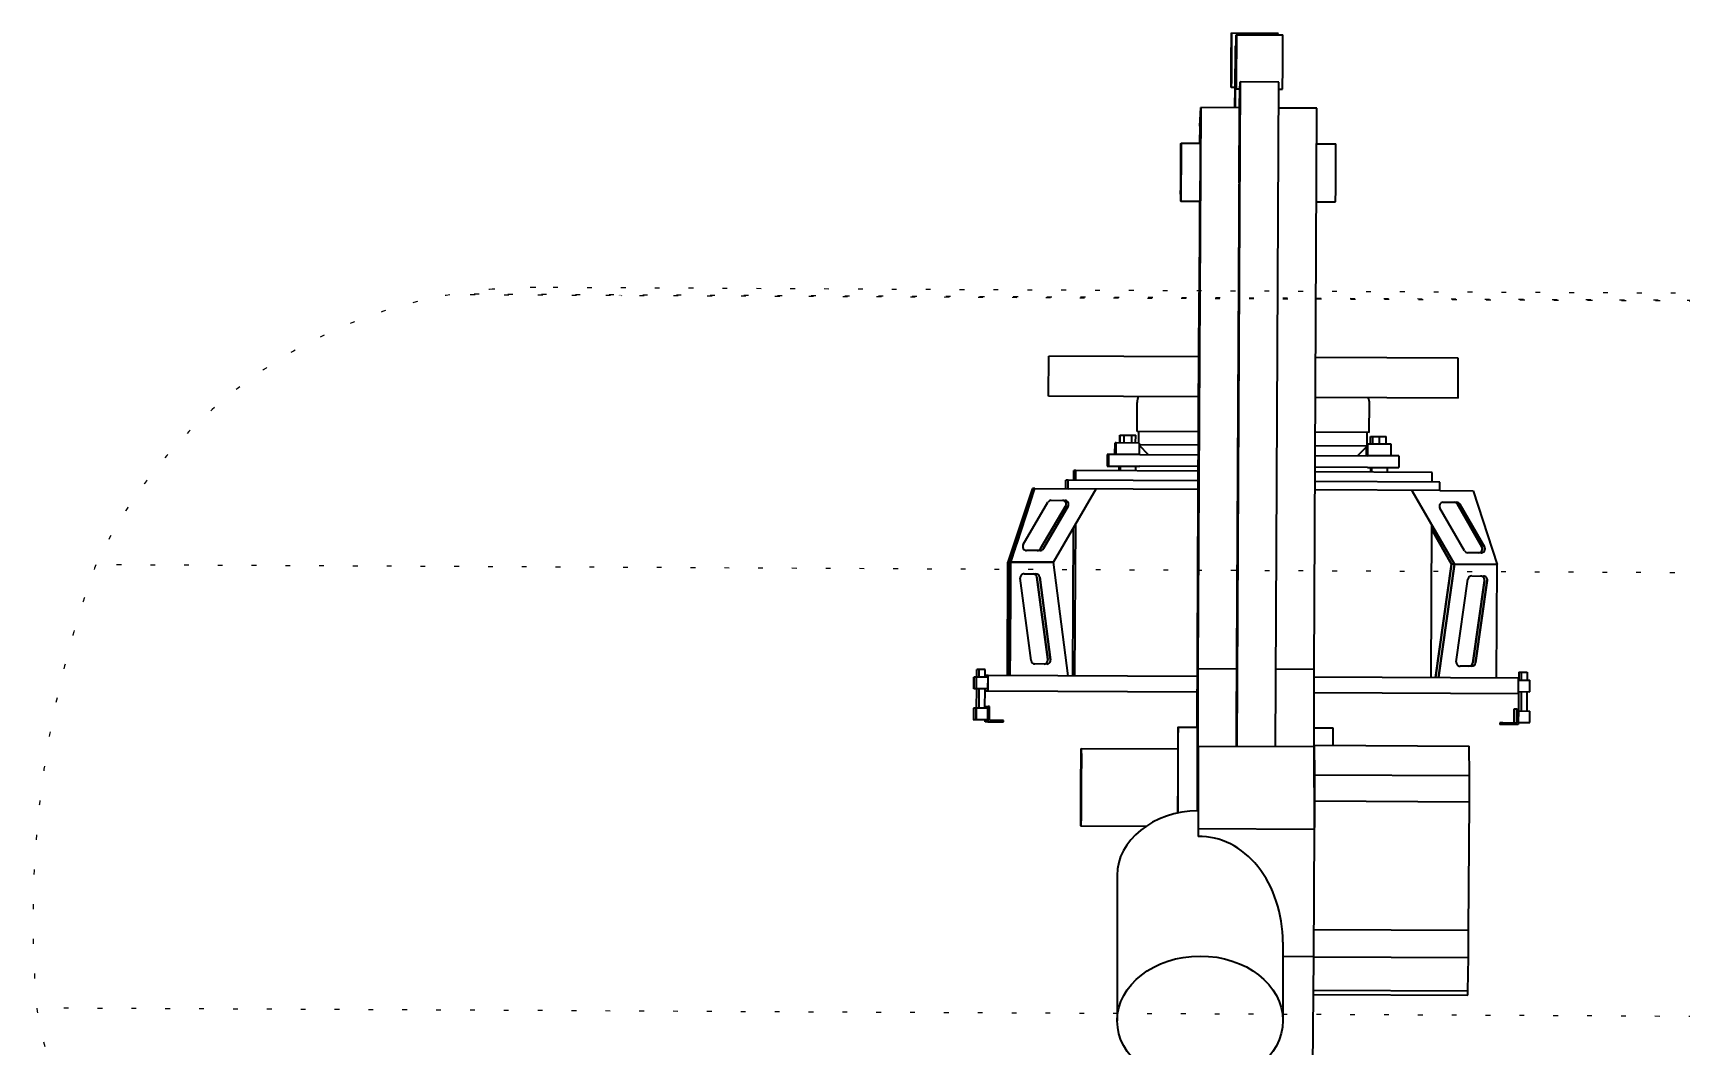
# Model space of a CAD drawing. Header units: millimetres. Extents: x 0 to 67800, y 0 to 42000.
# Drawn here: x 17333 to 21591, y 35504 to 38120 of the extents above; entities that cross this region are included whole.
import ezdxf

# ---------------------------------------------------------------- set-up
doc = ezdxf.new("R2010")
doc.units = ezdxf.units.MM
doc.header["$LTSCALE"] = 100
doc.linetypes.add('DOTTED', pattern=[0.0481, 0.0068, -0.0413])
doc.layers.add('Reference (ISO)', color=7, linetype='DOTTED', lineweight=25)
doc.layers.add('Visible (ISO)', color=7, linetype='Continuous', lineweight=35)

msp = doc.modelspace()

# ---------------------------------------------------------------- linework, layer by layer
at = {"layer": 'Reference (ISO)', "ltscale": 18.185495}
msp.add_line((22586.39, 37422.4), (18409.95, 37443.61), dxfattribs=at)
at = {"layer": 'Reference (ISO)', "ltscale": 18.092112}
msp.add_line((22575.68, 37424.34), (18420.69, 37445.44), dxfattribs=at)
at = {"layer": 'Reference (ISO)', "ltscale": 18.189848}
msp.add_line((22364.2, 37443.45), (18632.35, 37462.4), dxfattribs=at)
at = {"layer": 'Reference (ISO)', "ltscale": 18.135645}
msp.add_line((23493.4, 36715.98), (17495.82, 36746.44), dxfattribs=at)
at = {"layer": 'Reference (ISO)', "ltscale": 18.181473}
msp.add_line((23634.35, 35569.74), (17343.24, 35601.68), dxfattribs=at)
at = {"layer": 'Reference (ISO)', "ltscale": 17.739704}
msp.add_arc((18626, 36212.42), 1250, 99.95298, 154.70903, dxfattribs=at)
at = {"layer": 'Reference (ISO)', "ltscale": 22.099785}
msp.add_arc((18626, 36212.42), 1250, 89.70903, 99.45389, dxfattribs=at)
at = {"layer": 'Reference (ISO)', "ltscale": 0.89112}
msp.add_arc((18626, 36212.42), 1250, 79.46508, 79.96417, dxfattribs=at)
at = {"layer": 'Reference (ISO)', "ltscale": 18.617384}
msp.add_arc((19993.46, 35830.99), 2660.12, 159.87094, 184.94517, dxfattribs=at)
at = {"layer": 'Reference (ISO)', "ltscale": 18.472584}
msp.add_arc((18723.19, 35837.79), 1400, 189.70903, 269.70903, dxfattribs=at)
at = {"layer": 'Visible (ISO)'}
for p, q in [((20429.48, 38119.74), (20549.48, 38119.13)), ((20441.88, 38115.36), (20561.87, 38114.75)), ((20439.61, 38085.2), (20441.46, 38088.21)), ((20428.77, 37979.75), (20438.77, 37979.69)), ((20438.42, 37926.42), (20438.61, 37979.7)), ((20439.27, 38015.22), (20439.2, 37926.42)), ((20441.03, 38009.34), (20439.27, 38015.22)), ((20451.5, 37993.58), (20442.82, 36277.05)), ((20551.5, 37993.07), (20451.5, 37993.58)), ((20542.82, 36276.54), (20551.5, 37993.07)), ((20441.17, 37975.36), (20451.17, 37975.31)), ((20442.58, 36337.38), (20451.06, 37975.31)), ((20451.04, 37975.31), (20449.13, 37733.08)), ((20449.95, 37926.36), (20450.59, 37975.31)), ((20551.4, 37974.8), (20561.16, 37974.75)), ((20350.13, 37926.87), (20342.6, 36477.51)), ((20347.36, 37879.25), (20350.13, 37926.87)), ((20450.13, 37926.36), (20350.13, 37926.87)), ((20449.13, 37733.08), (20450.13, 37926.36)), ((20650.13, 37925.35), (20551.16, 37925.85)), ((20642.59, 36475.98), (20650.13, 37925.35)), ((20347.36, 37879.25), (20347.16, 37835.38)), ((20299.02, 37835.62), (20349.02, 37835.37)), ((20649.65, 37833.84), (20699.01, 37833.59)), ((20449.81, 37733.08), (20449.13, 37733.08)), ((20298.26, 37685.62), (20348.26, 37685.37)), ((20347.35, 37586.63), (20347.94, 37685.37)), ((20648.87, 37683.84), (20698.25, 37683.59)), ((20345.26, 37313.27), (20347.35, 37586.63)), ((20340.33, 36327.23), (20345.26, 37313.27)), ((19956.77, 37182.09), (19957.29, 37285.08)), ((20345.11, 37283.12), (19957.29, 37285.08)), ((21015.28, 37279.71), (20646.78, 37281.58)), ((21014.76, 37176.71), (21015.28, 37279.71)), ((20344.59, 37180.12), (19956.77, 37182.09)), ((21014.76, 37176.71), (20646.25, 37178.58)), ((20185.31, 37090.92), (20185.69, 37165.92)), ((20785.3, 37087.88), (20785.68, 37162.88)), ((20344.14, 37090.12), (20185.31, 37090.92)), ((20190.16, 37060.9), (20190.31, 37090.9)), ((20785.3, 37087.88), (20645.78, 37088.59)), ((20780.12, 37052.9), (20780.3, 37087.9)), ((20128.36, 37031.21), (20128.51, 37061.21)), ((20131.81, 37061.2), (20128.51, 37061.21)), ((20131.66, 37031.2), (20131.81, 37061.2)), ((20191.81, 37060.89), (20131.81, 37061.2)), ((20141.14, 37061.15), (20141.24, 37081.15)), ((20141.24, 37061.15), (20141.34, 37081.15)), ((20141.24, 37081.15), (20141.34, 37081.15)), ((20141.34, 37081.15), (20141.91, 37081.14)), ((20141.81, 37061.14), (20141.91, 37081.14)), ((20141.91, 37081.14), (20152, 37081.09)), ((20151.9, 37061.09), (20152, 37081.09)), ((20152, 37081.09), (20172, 37080.99)), ((20171.9, 37060.99), (20172, 37080.99)), ((20172, 37080.99), (20181.91, 37080.94)), ((20181.81, 37060.94), (20181.91, 37080.94)), ((20191.66, 37030.89), (20191.81, 37060.89)), ((20215, 37030.77), (20191.78, 37054.24)), ((20343.97, 37055.12), (20191.79, 37055.89)), ((20780.12, 37052.9), (20645.6, 37053.59)), ((20755, 37028.03), (20780.12, 37052.9)), ((20778.34, 37027.91), (20778.46, 37051.26)), ((20781.8, 37057.89), (20780.15, 37057.9)), ((20781.64, 37027.9), (20781.8, 37057.89)), ((20841.8, 37057.59), (20781.8, 37057.89)), ((20788.5, 37057.86), (20788.6, 37077.86)), ((20788.6, 37077.86), (20794.53, 37077.83)), ((20794.42, 37057.83), (20794.53, 37077.83)), ((20794.53, 37057.83), (20794.63, 37077.83)), ((20794.53, 37077.83), (20794.63, 37077.83)), ((20794.63, 37077.83), (20812, 37077.74)), ((20811.9, 37057.74), (20812, 37077.74)), ((20812, 37077.74), (20829.27, 37077.65)), ((20829.17, 37057.65), (20829.27, 37077.65)), ((20841.64, 37027.59), (20841.8, 37057.59)), ((20108.36, 37031.31), (20108.21, 37001.31)), ((20108.21, 37001.31), (20111.51, 37001.3)), ((20111.66, 37031.3), (20108.36, 37031.31)), ((20111.66, 37031.3), (20111.51, 37001.3)), ((20111.51, 37001.3), (20192.86, 37000.88)), ((20193.01, 37030.88), (20111.66, 37031.3)), ((20138.21, 37001.16), (20138.15, 36989.16)), ((20141.51, 37001.15), (20141.45, 36989.15)), ((20181.51, 37000.94), (20181.45, 36988.94)), ((20343.69, 37000.12), (20192.86, 37000.88)), ((20193.01, 37030.88), (20343.84, 37030.12)), ((20780.54, 36997.9), (20645.31, 36998.59)), ((20645.47, 37028.59), (20780.69, 37027.9)), ((20780.54, 36997.9), (20861.49, 36997.49)), ((20861.64, 37027.49), (20780.69, 37027.9)), ((20788.19, 36997.86), (20788.13, 36985.86)), ((20791.49, 36997.84), (20791.43, 36985.84)), ((20831.49, 36997.64), (20831.43, 36985.64)), ((20861.64, 37027.49), (20861.49, 36997.49)), ((20001.57, 36942.86), (20001.68, 36964.86)), ((20007.67, 36964.82), (20001.68, 36964.86)), ((20007.56, 36942.83), (20007.67, 36964.82)), ((20343.51, 36963.12), (20007.67, 36964.82)), ((20021.78, 36964.75), (20021.91, 36989.75)), ((20027.69, 36989.72), (20021.91, 36989.75)), ((20027.57, 36964.72), (20027.69, 36989.72)), ((20343.63, 36988.12), (20027.69, 36989.72)), ((20967.64, 36959.95), (20645.12, 36961.59)), ((20947.67, 36985.05), (20645.25, 36986.59)), ((20947.54, 36960.05), (20947.67, 36985.05)), ((20967.53, 36937.95), (20967.64, 36959.95)), ((19915.37, 36943.29), (19851.9, 36753.61)), ((19852.78, 36753.61), (19915.62, 36941.29)), ((19918.44, 36940.28), (19855.93, 36753.59)), ((19919.66, 36941.27), (19858.42, 36753.58)), ((19859.3, 36753.58), (19921.23, 36943.26)), ((19905.02, 36911.35), (19905.22, 36911.34)), ((19910.26, 36911.32), (19910.46, 36911.32)), ((19921.23, 36943.26), (19915.37, 36943.29)), ((19915.62, 36941.29), (19919.66, 36941.27)), ((19919.33, 36940.27), (19918.44, 36940.28)), ((19921.23, 36943.26), (20007.49, 36942.83)), ((19963.86, 36913.05), (19998.52, 36912.87)), ((19969.29, 36753.02), (20079.49, 36942.46)), ((20007.56, 36942.83), (20007.49, 36942.83)), ((20343.4, 36941.12), (20007.56, 36942.83)), ((20967.53, 36937.95), (20645, 36939.59)), ((20895.47, 36938.32), (21005.27, 36747.76)), ((20897.18, 36935.31), (20897.16, 36935.31)), ((21005.25, 36747.76), (20897.18, 36935.31)), ((20967.53, 36937.95), (21053.73, 36937.51)), ((21053.73, 36937.51), (21115.27, 36747.2)), ((19899.83, 36894.94), (19863.73, 36787.13)), ((19867.7, 36799.96), (19903.8, 36907.78)), ((19869.62, 36787.1), (19904.8, 36894.92)), ((19909.32, 36907.75), (19874.14, 36799.93)), ((19891.41, 36798.42), (19955.2, 36908.1)), ((19936.26, 36788.17), (20000.95, 36897.85)), ((20000.97, 36897.85), (19936.28, 36788.17)), ((19943.35, 36788.14), (20007.14, 36897.82)), ((20007.16, 36897.82), (19943.37, 36788.14)), ((21031.27, 36782.61), (20967.7, 36892.94)), ((20976.37, 36907.9), (21011.03, 36907.73)), ((21076.22, 36792.41), (21013.54, 36902.73)), ((21013.56, 36902.73), (21076.24, 36792.41)), ((21083.23, 36792.37), (21019.66, 36902.7)), ((21019.68, 36902.7), (21083.25, 36792.37)), ((20019.21, 36459.76), (20021.16, 36842.18)), ((20025, 36459.73), (20027, 36852.22)), ((20944.98, 36455.06), (20946.98, 36848.88)), ((20946.92, 36837.51), (20997.89, 36747.79)), ((20997.87, 36747.79), (20946.92, 36837.48)), ((19862.52, 36783.56), (19862.32, 36783.56)), ((19868.68, 36783.53), (19868.48, 36783.53)), ((19850.42, 36460.62), (19851.9, 36753.61)), ((19851.56, 36460.61), (19852.78, 36753.61)), ((19852.78, 36753.61), (19851.9, 36753.61)), ((19851.9, 36753.61), (19852.78, 36753.61)), ((19852.78, 36753.61), (19855.78, 36753.59)), ((19855.93, 36753.59), (19852.78, 36753.61)), ((19855.78, 36753.59), (19854.56, 36460.6)), ((19858.42, 36753.58), (19855.93, 36753.59)), ((19858.42, 36753.58), (19856.67, 36460.59)), ((19857.81, 36460.58), (19859.3, 36753.58)), ((19859.3, 36753.58), (19858.42, 36753.58)), ((19858.42, 36753.58), (19859.3, 36753.58)), ((19969.29, 36753.02), (19859.3, 36753.58)), ((19859.3, 36753.58), (19969.29, 36753.02)), ((19934.71, 36783.19), (19900.05, 36783.37)), ((20007.81, 36459.82), (19969.29, 36753.02)), ((20956.39, 36455), (20997.87, 36747.79)), ((20997.89, 36747.79), (20956.4, 36455)), ((20963.77, 36454.96), (21005.25, 36747.76)), ((21005.27, 36747.76), (20963.78, 36454.96)), ((20997.87, 36747.79), (20997.89, 36747.79)), ((20997.89, 36747.79), (20997.87, 36747.79)), ((21005.25, 36747.76), (20997.89, 36747.79)), ((21005.25, 36747.76), (21005.27, 36747.76)), ((21005.27, 36747.76), (21005.25, 36747.76)), ((21115.27, 36747.2), (21005.27, 36747.76)), ((21005.27, 36747.76), (21115.27, 36747.2)), ((21074.58, 36777.4), (21039.92, 36777.58)), ((21113.78, 36454.2), (21115.27, 36747.2)), ((19851.25, 36498.84), (19852.14, 36711.84)), ((19852.41, 36715.38), (19851.53, 36502.38)), ((19852.25, 36723.61), (19852.4, 36723.61)), ((19857.12, 36502.36), (19858.4, 36715.35)), ((19858.64, 36711.81), (19857.36, 36498.81)), ((19858.49, 36723.58), (19858.65, 36723.58)), ((19911.89, 36498.95), (19883.9, 36712.1)), ((19893.86, 36723.4), (19924.14, 36723.25)), ((19954.61, 36501.44), (19926.61, 36714.59)), ((19926.63, 36714.59), (19954.62, 36501.44)), ((19961.99, 36501.4), (19933.99, 36714.55)), ((19934, 36714.55), (19962, 36501.4)), ((21010.01, 36496.08), (21040.17, 36708.93)), ((21050.12, 36717.53), (21080.4, 36717.37)), ((21052.69, 36493.16), (21082.85, 36706.01)), ((21082.87, 36706.01), (21052.71, 36493.16)), ((21060.07, 36493.12), (21090.23, 36705.97)), ((21090.25, 36705.97), (21060.09, 36493.12)), ((19851.42, 36490.61), (19851.26, 36490.61)), ((19857.27, 36490.58), (19857.11, 36490.58)), ((19952.04, 36490.1), (19921.76, 36490.26)), ((19763.71, 36456.06), (19763.56, 36426.06)), ((19763.97, 36456.06), (19763.71, 36456.06)), ((19763.81, 36426.06), (19763.97, 36456.06)), ((19770.21, 36456.02), (19763.97, 36456.06)), ((19770.21, 36456.02), (19770.06, 36426.02)), ((19770.47, 36456.02), (19770.21, 36456.02)), ((19770.31, 36426.02), (19770.47, 36456.02)), ((19800.47, 36455.87), (19770.47, 36456.02)), ((19771.34, 36456.02), (19771.44, 36476.02)), ((19777.94, 36475.99), (19771.44, 36476.02)), ((19777.84, 36455.99), (19777.94, 36475.99)), ((19792.94, 36475.91), (19777.94, 36475.99)), ((19792.84, 36455.91), (19792.94, 36475.91)), ((19793.1, 36455.91), (19793.13, 36460.91)), ((19801.1, 36460.87), (19793.13, 36460.91)), ((19800.31, 36425.87), (19800.47, 36455.87)), ((19800.9, 36420.87), (19801.1, 36460.87)), ((20340.98, 36458.13), (19801.1, 36460.87)), ((20342.6, 36477.51), (20342.58, 36277.56)), ((20443.31, 36476.99), (20342.6, 36477.51)), ((20642.59, 36475.98), (20543.83, 36476.48)), ((20642.57, 36276.03), (20642.59, 36475.98)), ((21171.07, 36453.91), (20642.59, 36456.59)), ((21050.13, 36484.52), (21019.86, 36484.68)), ((21170.86, 36413.91), (21171.07, 36453.91)), ((21171.04, 36448.91), (21200.43, 36448.76)), ((21171.4, 36468.91), (21171.3, 36448.91)), ((21171.4, 36468.91), (21177.9, 36468.88)), ((21177.9, 36468.88), (21177.8, 36448.88)), ((21177.9, 36468.88), (21192.9, 36468.8)), ((21192.9, 36468.8), (21192.8, 36448.8)), ((21200.28, 36418.76), (21200.43, 36448.76)), ((19763.56, 36426.06), (19763.81, 36426.06)), ((19770.06, 36426.02), (19763.81, 36426.06)), ((19770.06, 36426.02), (19770.31, 36426.02)), ((19800.31, 36425.87), (19770.31, 36426.02)), ((19770.93, 36376.02), (19771.19, 36426.02)), ((19777.43, 36375.99), (19777.69, 36425.99)), ((19792.43, 36375.91), (19792.69, 36425.91)), ((19792.92, 36420.91), (19792.95, 36425.91)), ((19792.92, 36420.91), (19800.9, 36420.87)), ((19800.9, 36420.87), (20340.78, 36418.13)), ((20642.59, 36416.59), (21170.86, 36413.91)), ((21170.89, 36418.91), (21200.28, 36418.76)), ((21171.15, 36418.91), (21170.9, 36368.91)), ((21177.65, 36418.88), (21177.4, 36368.88)), ((21192.65, 36418.8), (21192.4, 36368.8)), ((19763.31, 36376.06), (19763.15, 36346.06)), ((19763.56, 36376.06), (19763.31, 36376.06)), ((19763.41, 36346.06), (19763.56, 36376.06)), ((19769.81, 36376.03), (19763.56, 36376.06)), ((19769.81, 36376.03), (19769.65, 36346.03)), ((19770.06, 36376.02), (19769.81, 36376.03)), ((19769.91, 36346.02), (19770.06, 36376.02)), ((19800.06, 36375.87), (19770.06, 36376.02)), ((19792.87, 36375.91), (19792.9, 36380.91)), ((19792.9, 36380.91), (19800.52, 36380.87)), ((19799.91, 36345.87), (19800.06, 36375.87)), ((19800.52, 36380.87), (19800.31, 36340.87)), ((19804.52, 36380.85), (19800.52, 36380.87)), ((19804.33, 36344.85), (19804.52, 36380.85)), ((21158.86, 36373.97), (21158.68, 36337.97)), ((21166.48, 36373.93), (21158.86, 36373.97)), ((21166.3, 36337.93), (21166.48, 36373.93)), ((21166.48, 36373.93), (21170.48, 36373.91)), ((21170.48, 36373.91), (21170.28, 36333.91)), ((21170.46, 36368.91), (21200.02, 36368.76)), ((21199.87, 36338.76), (21200.02, 36368.76)), ((19763.15, 36346.06), (19763.41, 36346.06)), ((19769.65, 36346.03), (19763.41, 36346.06)), ((19769.65, 36346.03), (19769.91, 36346.02)), ((19799.91, 36345.87), (19769.91, 36346.02)), ((19792.7, 36340.91), (19792.72, 36345.91)), ((19800.31, 36340.87), (19792.7, 36340.91)), ((19800.31, 36340.87), (19840.31, 36340.67)), ((19840.33, 36344.67), (19804.33, 36344.85)), ((19840.31, 36340.67), (19840.33, 36344.67)), ((20291.63, 36327.47), (20341.63, 36327.22)), ((20442.58, 36277.05), (20442.58, 36337.38)), ((20642.58, 36325.69), (20691.62, 36325.44)), ((21122.68, 36338.15), (21122.66, 36334.15)), ((21130.28, 36334.12), (21122.66, 36334.15)), ((21130.3, 36338.12), (21122.68, 36338.15)), ((21130.28, 36334.12), (21130.3, 36338.12)), ((21170.28, 36333.91), (21130.28, 36334.12)), ((21130.3, 36338.12), (21166.3, 36337.93)), ((21170.3, 36338.91), (21199.87, 36338.76)), ((20342.58, 36277.56), (20343.28, 36277.55)), ((20643.27, 36276.03), (20343.28, 36277.55)), ((20343.28, 36277.55), (20343.42, 36064.32)), ((20643.27, 36273.13), (20643.38, 36280.41)), ((20643.27, 36273.13), (20643.27, 36276.03)), ((20643.41, 36068.33), (20643.27, 36273.13)), ((20643.38, 36280.41), (21043.37, 36278.38)), ((20643.38, 36280.41), (20643.97, 36204.27)), ((21043.96, 36202.23), (21043.37, 36278.38)), ((20041.35, 36272.24), (20291.34, 36270.97)), ((20643.97, 36204.27), (20643.81, 36136.57)), ((20643.97, 36204.27), (21043.96, 36202.23)), ((21043.8, 36134.54), (21043.96, 36202.23)), ((20343.23, 36111.38), (20343.32, 36044.57)), ((20643.81, 36136.57), (20643.41, 36068.33)), ((20643.81, 36136.57), (21043.8, 36134.54)), ((21041.82, 35802.58), (21043.8, 36134.54)), ((20040.33, 36072.25), (20208.9, 36071.39)), ((20343.42, 36064.32), (20343.32, 36044.57)), ((20643.41, 36062.8), (20343.42, 36064.32)), ((20641.74, 35734.17), (20643.41, 36062.8)), ((20643.41, 36062.8), (20643.41, 36068.33)), ((20133.81, 35944.16), (20134.28, 35568.91)), ((20642.1, 35804.61), (21041.82, 35802.58)), ((20562.04, 35771.54), (20562.29, 35569.45)), ((21041.32, 35732.14), (21041.82, 35802.58)), ((20641.74, 35734.17), (20562.09, 35734.57)), ((20639.13, 35448.87), (20641.74, 35734.17)), ((20641.74, 35734.17), (21041.32, 35732.14)), ((21040.28, 35645.93), (21041.32, 35732.14)), ((20640.85, 35637.13), (21039.78, 35635.1)), ((20640.95, 35647.96), (21040.28, 35645.93)), ((21039.78, 35635.1), (21040.28, 35645.93))]:
    msp.add_line(p, q, dxfattribs=at)
for centre, start, end in [((20225.69, 37165.72), 157.68472, 179.70903), ((20745.68, 37163.08), 359.70903, 21.73334)]:
    msp.add_arc(centre, 40, start, end, dxfattribs=at)
for centre, major_axis, ratio in [((20429.13, 38049.74), (0.36, 70), 0.0050784), ((20441.52, 38045.36), (0.36, 70), 0.0050784), ((20298.64, 37760.62), (0.38, 75), 0.0050784), ((20040.84, 36172.24), (0.51, 100), 0.0050784), ((20348.29, 35569.18), (-214.01, -0.27), 0.780287)]:
    msp.add_ellipse(centre, major_axis=major_axis, ratio=ratio, dxfattribs=at)
for centre, major_axis, ratio, start_param, end_param in [((20549.13, 38049.14), (0.36, 70), 0.0050784, 5.9299866, 6.2831853), ((20561.52, 38044.75), (-0.36, -70), 0.0050784, 0, 3.1415927), ((20439.13, 38049.69), (-0.36, -70), 0.0050784, 0, 2.1027951), ((20451.52, 38045.31), (-0.36, -70), 0.0050784, 0, 0.7392631), ((20348.64, 37760.37), (0.38, 75), 0.0050784, 3.1415927, 6.2831853), ((20698.63, 37758.59), (-0.38, -75), 0.0050784, 0, 3.1415927), ((19901.92, 36901.36), (3.3, 9.98), 0.0045934, 4.0157498, 6.2846778), ((19901.72, 36901.36), (3.3, 9.98), 0.0045934, 0.0014925, 0.8741571), ((19906.96, 36901.34), (3.3, 9.98), 0.0045934, 0.0014925, 2.2704205), ((19907.16, 36901.33), (-3.3, -9.98), 0.0045934, 2.2704205, 3.1430852), ((19963.85, 36903.05), (7.05, -7.13), 0.9959526, 2.3587982, 3.4047987), ((19992.34, 36902.9), (7.12, 7.05), 0.9959526, 4.9703877, 7.0659798), ((19992.36, 36902.9), (-7.12, -7.05), 0.9959526, 1.828795, 3.9243871), ((19998.5, 36902.87), (7.05, -7.13), 0.9959526, 0.2632061, 2.3587982), ((19998.51, 36902.87), (-7.05, 7.13), 0.9959526, 3.4047987, 5.5003908), ((20976.36, 36897.9), (-7.05, 7.13), 0.9959526, 5.5003908, 7.5959829), ((21004.84, 36897.76), (7.12, 7.05), 0.9959526, 6.0199792, 7.0659798), ((21004.86, 36897.76), (-7.12, -7.05), 0.9959526, 2.8783866, 3.9243871), ((21011, 36897.73), (7.05, -7.13), 0.9959526, 1.3127976, 2.3587982), ((21011.02, 36897.73), (-7.05, 7.13), 0.9959526, 4.4543903, 5.5003908), ((19865.62, 36793.54), (-3.3, -9.98), 0.0045934, 4.0157498, 6.2846778), ((19865.82, 36793.54), (-3.3, -9.98), 0.0045934, 0.0014925, 0.8741571), ((19871.78, 36793.51), (3.3, 9.98), 0.0045934, 2.2704205, 3.1430852), ((19871.98, 36793.51), (-3.3, -9.98), 0.0045934, 0.0014925, 2.2704205), ((19900.06, 36793.37), (7.05, -7.13), 0.9959526, 3.4047987, 5.5003908), ((19927.65, 36793.23), (7.12, 7.05), 0.9959526, 3.9243871, 4.9703877), ((19927.67, 36793.23), (-7.12, -7.05), 0.9959526, 0.7827945, 1.828795), ((19934.7, 36793.19), (7.05, -7.13), 0.9959526, 5.5003908, 6.5463914), ((19934.72, 36793.19), (-7.05, 7.13), 0.9959526, 2.3587982, 3.4047987), ((21067.52, 36787.44), (-7.12, -7.05), 0.9959526, 0.7827945, 2.8783866), ((21067.54, 36787.44), (7.12, 7.05), 0.9959526, 3.9243871, 6.0199792), ((21074.57, 36787.4), (-7.05, 7.13), 0.9959526, 2.3587982, 4.4543903), ((21074.59, 36787.4), (7.05, -7.13), 0.9959526, 5.5003908, 7.5959829), ((21039.93, 36787.58), (7.05, -7.13), 0.9959526, 4.4543903, 5.5003908), ((19852.2, 36713.61), (0.05, 10), 0.0050784, 0, 1.7489247), ((19852.35, 36713.61), (0.05, 10), 0.0050784, 4.8905174, 6.2831853), ((19858.44, 36713.58), (0.05, 10), 0.0050784, 0, 1.3926679), ((19858.6, 36713.58), (0.05, 10), 0.0050784, 4.5342606, 6.2831853), ((19893.81, 36713.4), (-1.3, 9.91), 0.9999876, 6.1475053, 7.8539816), ((19916.7, 36713.28), (-1.3, 9.91), 0.9999876, 4.712389, 6.1475053), ((19916.71, 36713.28), (0.05, 10), 0.9999871, 4.848069, 6.2831853), ((19924.07, 36713.25), (-1.3, 9.91), 0.9999876, 4.712389, 6.1475053), ((19924.09, 36713.25), (0.05, 10), 0.9999871, 4.848069, 6.2831853), ((21050.07, 36707.53), (1.4, 9.9), 0.9999876, 0.13568, 1.5707963), ((21072.95, 36707.41), (1.4, 9.9), 0.9999876, 4.712389, 6.4188653), ((21072.97, 36707.41), (0.05, 10), 0.9999871, 4.576709, 6.2831853), ((21080.33, 36707.37), (1.4, 9.9), 0.9999876, 4.712389, 6.4188653), ((21080.34, 36707.37), (0.05, 10), 0.9999871, 4.576709, 6.2831853), ((19851.31, 36500.61), (-0.05, -10), 0.0050784, 4.8905174, 6.2831853), ((19851.47, 36500.61), (-0.05, -10), 0.0050784, 0, 1.7489247), ((19857.16, 36500.58), (-0.05, -10), 0.0050784, 4.5342606, 6.2831853), ((19857.32, 36500.58), (-0.05, -10), 0.0050784, 0, 1.3926679), ((19921.81, 36500.25), (-0.05, -10), 0.9999871, 4.848069, 6.2831853), ((19944.69, 36500.14), (-0.05, -10), 0.9999871, 0, 1.7064763), ((19944.71, 36500.14), (1.3, -9.91), 0.9999876, 6.1475053, 7.8539816), ((19952.07, 36500.1), (-0.05, -10), 0.9999871, 0, 1.7064763), ((19952.09, 36500.1), (1.3, -9.91), 0.9999876, 6.1475053, 7.8539816), ((21019.91, 36494.68), (-0.05, -10), 0.9999871, 4.576709, 6.2831853), ((21042.79, 36494.56), (-0.05, -10), 0.9999871, 0, 1.4351163), ((21042.81, 36494.56), (-1.4, -9.9), 0.9999876, 0.13568, 1.5707963), ((21050.17, 36494.52), (-0.05, -10), 0.9999871, 0, 1.4351163), ((21050.18, 36494.52), (-1.4, -9.9), 0.9999876, 0.13568, 1.5707963), ((20290.84, 36170.98), (0.79, 156.5), 0.0050784, 4.2803998, 7.1608166), ((20340.83, 36170.72), (0.79, 156.5), 0.0050784, 4.3232252, 6.2831853), ((20690.83, 36168.94), (0.79, 156.5), 0.0050784, 5.5028855, 6.2831853), ((20290.84, 36170.98), (0.51, 100), 0.0050784, 3.9969087, 6.2831853), ((20347.82, 35944.43), (-214.01, -0.27), 0.780287, 4.7328236, 6.2831853), ((20348.04, 35770.39), (1.39, 274.26), 0.780287, 4.720509, 6.3117399)]:
    msp.add_ellipse(centre, major_axis=major_axis, ratio=ratio, start_param=start_param, end_param=end_param, dxfattribs=at)

doc.saveas('drawing.dxf')
